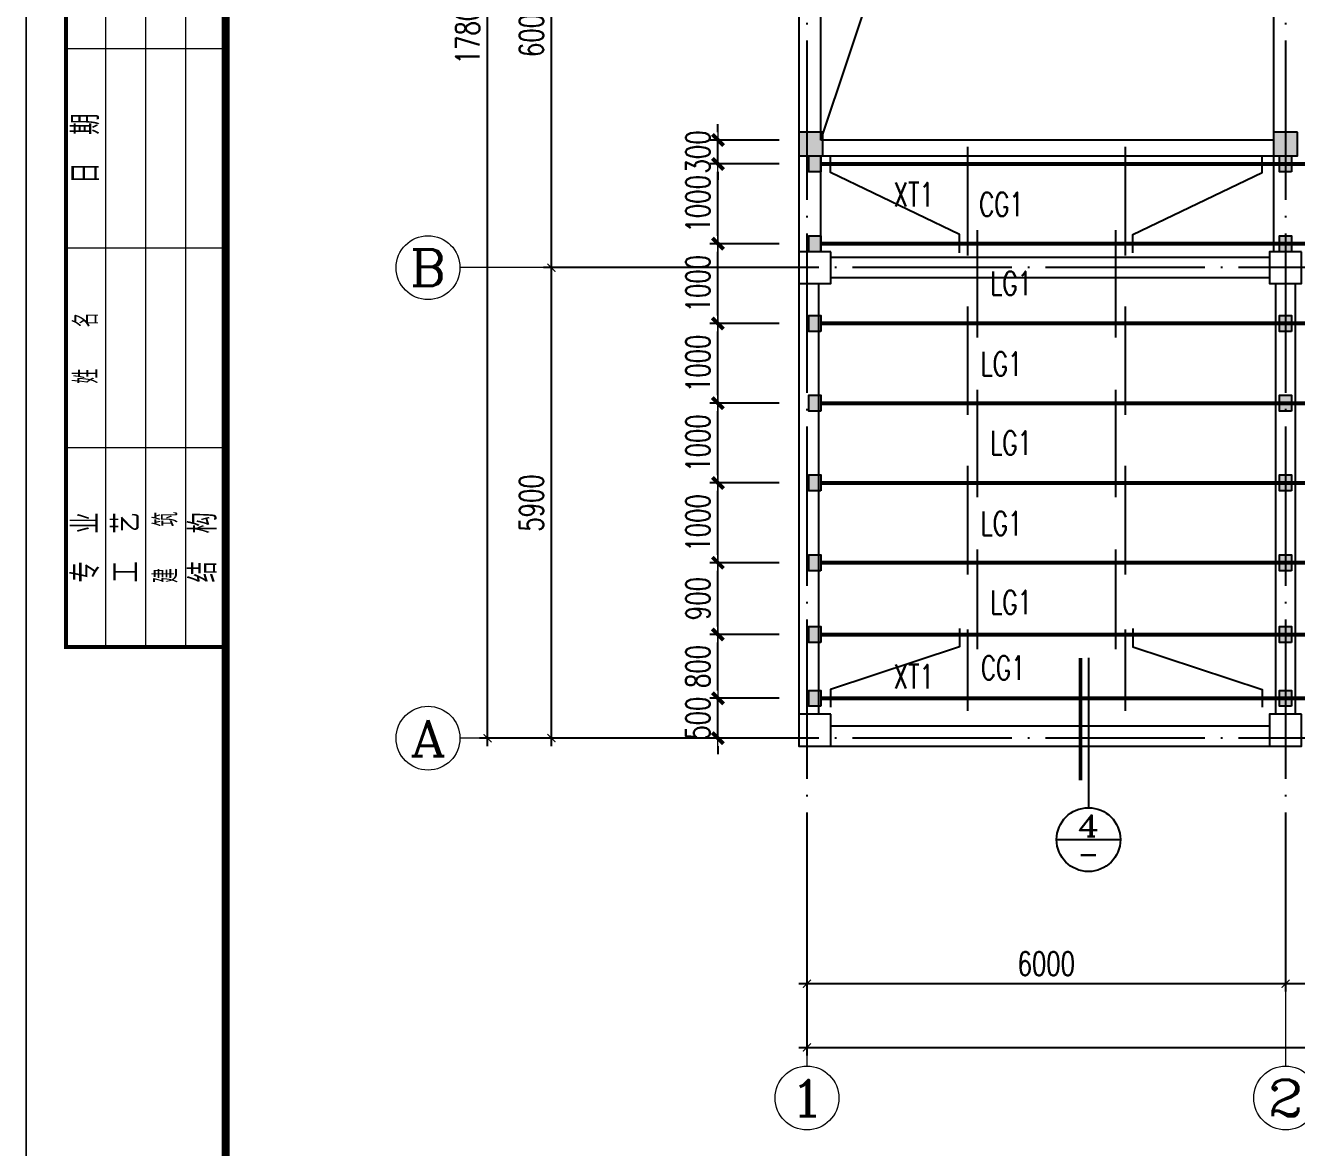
# Model space of a CAD drawing. Extents: x -21254 to 860439, y -324318 to 454338.
# Drawn here: x 716720 to 732654, y -170161 to -156091 of the extents above; entities that cross this region are included whole.
import ezdxf
from ezdxf.enums import TextEntityAlignment as Align

# ---------------------------------------------------------------- set-up
doc = ezdxf.new("R2010")
doc.units = 0
doc.header["$LTSCALE"] = 1000
doc.header["$MEASUREMENT"] = 0
doc.linetypes.add('DOTE', pattern=[2.42, 2, -0.2, 0.02, -0.2])
doc.layers.get('0').update_dxf_attribs({"linetype": 'CONTINUOUS'})
doc.layers.get('Defpoints').update_dxf_attribs({"linetype": 'CONTINUOUS', "lineweight": 5})
for name, color, linetype in [('AXIS_TEXT', 7, 'CONTINUOUS'), ('BEAM_CON', 4, 'CONTINUOUS'), ('BEAM_CONT', 4, 'CONTINUOUS'), ('COLU', 7, 'CONTINUOUS'), ('COLU_HATCH', 251, 'CONTINUOUS'), ('DIM_LIANG', 3, 'CONTINUOUS'), ('DIMENSION', 3, 'CONTINUOUS'), ('DOTE', 1, 'DOTE'), ('hole', 7, 'CONTINUOUS'), ('REIN', 1, 'CONTINUOUS')]:
    doc.layers.add(name, color=color, linetype=linetype)
doc.layers.add('DIM', color=3, linetype='CONTINUOUS', lineweight=5)
doc.layers.add('FRAME', color=3, linetype='CONTINUOUS', lineweight=5)
doc.styles.add('_TCH_AXIS', font='COMPLEX', dxfattribs={"bigfont": 'GBCBIG'})
doc.styles.add('COMPLEX', font='COMPLEX')
doc.styles.add('DXFS', font='txt.shx', dxfattribs={"width": 0.65, "bigfont": 'dxfs.shx'})
doc.styles.add('TSSD_Dimension', font='TXT.shx', dxfattribs={"width": 0.7, "bigfont": 'hztxt.shx'})
doc.dimstyles.new('TSSD_100_100$0', dxfattribs={"dimtxt": 300, "dimasz": 100, "dimexe": 100, "dimexo": 250, "dimgap": 100, "dimtad": 1, "dimdec": 0, "dimzin": 0, "dimdsep": 46, "dimtxsty": 'TSSD_Dimension', "dimblk1": '_tsdbk', "dimblk2": '_tsdbk', "dimsah": 1, "dimcen": 0, "dimdle": 100, "dimclrt": 7, "dimadec": 1, "dimazin": 0, "dimtfac": 1, "dimtdec": 0, "dimtix": 1, "dimtmove": 2, "dimatfit": 3, "dimldrblk": '_tsdbk', "dimfxl": 100, "dimtolj": 1, "dimtzin": 0, "dimarcsym": 0})

# ---------------------------------------------------------------- blocks, each defined once
blk = doc.blocks.new('_ARCHTICK')
at = {"color": 0, "linetype": 'ByBlock', "const_width": 0.15}
blk.add_lwpolyline([(-0.5, -0.5), (0.5, 0.5)], dxfattribs=at)
blk = doc.blocks.new('*D2067')
at = {"layer": 'Defpoints', "color": 0, "ltscale": 0.5, "transparency": 16777216}
for p in [(723313, -159128), (726416, -159128), (726416, -165028)]:
    blk.add_point(p, dxfattribs=at)
at = {"layer": 'DIM', "color": 0, "lineweight": -2, "ltscale": 0.5, "transparency": 16777216}
for p, q in [((726166, -159128), (723213, -159128)), ((723313, -165128), (723313, -159028)), ((726166, -165028), (723213, -165028))]:
    blk.add_line(p, q, dxfattribs=at)
at = {"layer": 'DIM', "color": 0, "lineweight": -2, "ltscale": 0.5, "transparency": 16777216, "xscale": 100, "yscale": 100, "zscale": 100}
for p, rotation in [((723313, -159128), 90), ((723313, -165028), 270)]:
    blk.add_blockref('_ARCHTICK', p, dxfattribs=dict(at, rotation=rotation))
at = {"layer": 'DIM', "color": 3, "ltscale": 0.5, "transparency": 16777216, "insert": (723063, -162078), "char_height": 300, "attachment_point": 5, "rotation": 90, "style": 'TSSD_Dimension'}
blk.add_mtext('\\A1;5900', dxfattribs=at)
blk = doc.blocks.new('*D2068')
at = {"layer": 'Defpoints', "color": 0, "ltscale": 0.5, "transparency": 16777216}
for p in [(723313, -153128), (726416, -153128), (726416, -159128)]:
    blk.add_point(p, dxfattribs=at)
at = {"layer": 'DIM', "color": 0, "lineweight": -2, "ltscale": 0.5, "transparency": 16777216}
for p, q in [((723313, -159228), (723313, -153028)), ((726166, -153128), (723213, -153128)), ((726166, -159128), (723213, -159128))]:
    blk.add_line(p, q, dxfattribs=at)
at = {"layer": 'DIM', "color": 0, "lineweight": -2, "ltscale": 0.5, "transparency": 16777216, "xscale": 100, "yscale": 100, "zscale": 100}
for p, rotation in [((723313, -153128), 90), ((723313, -159128), 270)]:
    blk.add_blockref('_ARCHTICK', p, dxfattribs=dict(at, rotation=rotation))
at = {"layer": 'DIM', "color": 3, "ltscale": 0.5, "transparency": 16777216, "insert": (723063, -156128), "char_height": 300, "attachment_point": 5, "rotation": 90, "style": 'TSSD_Dimension'}
blk.add_mtext('\\A1;6000', dxfattribs=at)
blk = doc.blocks.new('*D2070')
at = {"layer": 'Defpoints', "color": 0, "ltscale": 0.5, "transparency": 16777216}
for p in [(722513, -147228), (726416, -147228), (726416, -165028)]:
    blk.add_point(p, dxfattribs=at)
at = {"layer": 'DIM', "color": 0, "lineweight": -2, "ltscale": 0.5, "transparency": 16777216}
for p, q in [((726166, -147228), (722413, -147228)), ((722513, -165128), (722513, -147128)), ((726166, -165028), (722413, -165028))]:
    blk.add_line(p, q, dxfattribs=at)
at = {"layer": 'DIM', "color": 0, "lineweight": -2, "ltscale": 0.5, "transparency": 16777216, "xscale": 100, "yscale": 100, "zscale": 100}
for p, rotation in [((722513, -147228), 90), ((722513, -165028), 270)]:
    blk.add_blockref('_ARCHTICK', p, dxfattribs=dict(at, rotation=rotation))
at = {"layer": 'DIM', "color": 3, "ltscale": 0.5, "transparency": 16777216, "insert": (722263, -156128), "char_height": 300, "attachment_point": 5, "rotation": 90, "style": 'TSSD_Dimension'}
blk.add_mtext('\\A1;17800', dxfattribs=at)
blk = doc.blocks.new('*D2078')
at = {"layer": 'Defpoints', "color": 0, "ltscale": 0.5, "transparency": 16777216}
for p in [(726516, -166271), (732516, -166271), (732516, -168105)]:
    blk.add_point(p, dxfattribs=at)
at = {"layer": 'DIM', "color": 0, "lineweight": -2, "ltscale": 0.5, "transparency": 16777216}
for p, q in [((726516, -166521), (726516, -168205)), ((732516, -166521), (732516, -168205)), ((726416, -168105), (732616, -168105))]:
    blk.add_line(p, q, dxfattribs=at)
at = {"layer": 'DIM', "color": 0, "lineweight": -2, "ltscale": 0.5, "transparency": 16777216, "xscale": 100, "yscale": 100, "zscale": 100, "rotation": 180}
blk.add_blockref('_ARCHTICK', (726516, -168105), dxfattribs=at)
at = {"layer": 'DIM', "color": 0, "lineweight": -2, "ltscale": 0.5, "transparency": 16777216, "xscale": 100, "yscale": 100, "zscale": 100}
blk.add_blockref('_ARCHTICK', (732516, -168105), dxfattribs=at)
at = {"layer": 'DIM', "color": 3, "ltscale": 0.5, "transparency": 16777216, "insert": (729516, -167855), "char_height": 300, "attachment_point": 5, "style": 'TSSD_Dimension'}
blk.add_mtext('\\A1;6000', dxfattribs=at)
blk = doc.blocks.new('*D2079')
at = {"layer": 'Defpoints', "color": 0, "ltscale": 0.5, "transparency": 16777216}
for p in [(732516, -166271), (738516, -166271), (738516, -168105)]:
    blk.add_point(p, dxfattribs=at)
at = {"layer": 'DIM', "color": 0, "lineweight": -2, "ltscale": 0.5, "transparency": 16777216}
for p, q in [((732516, -166521), (732516, -168205)), ((738516, -166521), (738516, -168205)), ((732416, -168105), (738616, -168105))]:
    blk.add_line(p, q, dxfattribs=at)
at = {"layer": 'DIM', "color": 0, "lineweight": -2, "ltscale": 0.5, "transparency": 16777216, "xscale": 100, "yscale": 100, "zscale": 100, "rotation": 180}
blk.add_blockref('_ARCHTICK', (732516, -168105), dxfattribs=at)
at = {"layer": 'DIM', "color": 0, "lineweight": -2, "ltscale": 0.5, "transparency": 16777216, "xscale": 100, "yscale": 100, "zscale": 100}
blk.add_blockref('_ARCHTICK', (738516, -168105), dxfattribs=at)
at = {"layer": 'DIM', "color": 3, "ltscale": 0.5, "transparency": 16777216, "insert": (735516, -167855), "char_height": 300, "attachment_point": 5, "style": 'TSSD_Dimension'}
blk.add_mtext('\\A1;6000', dxfattribs=at)
blk = doc.blocks.new('*D2084')
at = {"layer": 'Defpoints', "color": 0, "ltscale": 0.5, "transparency": 16777216}
for p in [(726516, -166271), (761816, -166271), (761816, -168905)]:
    blk.add_point(p, dxfattribs=at)
at = {"layer": 'DIM', "color": 0, "lineweight": -2, "ltscale": 0.5, "transparency": 16777216}
for p, q in [((726516, -166521), (726516, -169005)), ((761816, -166521), (761816, -169005)), ((726416, -168905), (761916, -168905))]:
    blk.add_line(p, q, dxfattribs=at)
at = {"layer": 'DIM', "color": 0, "lineweight": -2, "ltscale": 0.5, "transparency": 16777216, "xscale": 100, "yscale": 100, "zscale": 100, "rotation": 180}
blk.add_blockref('_ARCHTICK', (726516, -168905), dxfattribs=at)
at = {"layer": 'DIM', "color": 0, "lineweight": -2, "ltscale": 0.5, "transparency": 16777216, "xscale": 100, "yscale": 100, "zscale": 100}
blk.add_blockref('_ARCHTICK', (761816, -168905), dxfattribs=at)
at = {"layer": 'DIM', "color": 3, "ltscale": 0.5, "transparency": 16777216, "insert": (744166, -168655), "char_height": 300, "attachment_point": 5, "style": 'TSSD_Dimension'}
blk.add_mtext('\\A1;35300', dxfattribs=at)
blk = doc.blocks.new('_AXISO')
blk.add_circle((0, 0), 0.5)
at = {"layer": 'AXIS_TEXT', "style": 'COMPLEX', "width": 1.041667}
blk.add_attdef('A', text='', height=0.56, dxfattribs=at).set_placement((-0.25, -0.28), (0.25, -0.28), align=Align.FIT)
blk = doc.blocks.new('BW-21951805', base_point=(627287, -142803))
at = {"layer": 'COLU_HATCH'}
for points in [[(627587, -142503), (627287, -142503), (627287, -142803), (627587, -142803)], [(633537, -142503), (633237, -142503), (633237, -142803), (633537, -142803)]]:
    blk.add_hatch(color=256, dxfattribs=at).paths.add_polyline_path(points)
at = {"layer": 'COLU'}
for points in [[(627587, -142503), (627287, -142503), (627287, -142803), (627587, -142803)], [(633537, -142503), (633237, -142503), (633237, -142803), (633537, -142803)]]:
    blk.add_lwpolyline(points, close=True, dxfattribs=at)
blk = doc.blocks.new('BW-22657803', base_point=(499356, -128729))
at = {"layer": 'COLU_HATCH'}
for points in [[(499506, -122029), (499356, -122029), (499356, -121829), (499506, -121829)], [(499506, -123029), (499356, -123029), (499356, -122829), (499506, -122829)], [(499506, -124029), (499356, -124029), (499356, -123829), (499506, -123829)], [(499506, -125029), (499356, -125029), (499356, -124829), (499506, -124829)], [(499506, -126029), (499356, -126029), (499356, -125829), (499506, -125829)], [(499506, -127029), (499356, -127029), (499356, -126829), (499506, -126829)], [(499506, -127929), (499356, -127929), (499356, -127729), (499506, -127729)], [(499506, -128729), (499356, -128729), (499356, -128529), (499506, -128529)]]:
    blk.add_hatch(color=256, dxfattribs=at).paths.add_polyline_path(points)
at = {"layer": 'COLU'}
for points in [[(499506, -122029), (499356, -122029), (499356, -121829), (499506, -121829)], [(499506, -123029), (499356, -123029), (499356, -122829), (499506, -122829)], [(499506, -124029), (499356, -124029), (499356, -123829), (499506, -123829)], [(499506, -125029), (499356, -125029), (499356, -124829), (499506, -124829)], [(499506, -126029), (499356, -126029), (499356, -125829), (499506, -125829)], [(499506, -127029), (499356, -127029), (499356, -126829), (499506, -126829)], [(499506, -127929), (499356, -127929), (499356, -127729), (499506, -127729)], [(499506, -128729), (499356, -128729), (499356, -128529), (499506, -128529)]]:
    blk.add_lwpolyline(points, close=True, dxfattribs=at)
blk = doc.blocks.new('_tsdbk')
blk.add_line((-1, 0), (1.5, 0))
at = {"const_width": 0.5}
blk.add_lwpolyline([(-0.7, -0.7), (0.7, 0.7)], dxfattribs=at)
blk = doc.blocks.new('*D2092')
at = {"layer": 'Defpoints', "color": 0, "transparency": 16777216}
for p in [(725400, -164528), (726416, -164528), (726416, -165028)]:
    blk.add_point(p, dxfattribs=at)
at = {"layer": 'DIM', "color": 0, "lineweight": -2, "transparency": 16777216}
for p, q in [((725400, -164428), (725400, -164328)), ((726166, -164528), (725300, -164528)), ((725400, -165028), (725400, -164528)), ((726166, -165028), (725300, -165028)), ((725400, -165128), (725400, -165228))]:
    blk.add_line(p, q, dxfattribs=at)
at = {"layer": 'DIM', "color": 0, "lineweight": -2, "transparency": 16777216, "xscale": 100, "yscale": 100, "zscale": 100}
for p, rotation in [((725400, -164528), 269.9999999999999), ((725400, -165028), 89.99999999999993)]:
    blk.add_blockref('_tsdbk', p, dxfattribs=dict(at, rotation=rotation))
at = {"layer": 'DIM', "color": 7, "transparency": 16777216, "insert": (725150, -164778), "char_height": 300, "attachment_point": 5, "rotation": 90, "style": 'TSSD_Dimension'}
blk.add_mtext('\\A1;500', dxfattribs=at)
blk = doc.blocks.new('*D2093')
at = {"layer": 'Defpoints', "color": 0, "transparency": 16777216}
for p in [(725400, -163728), (726416, -163728), (726416, -164528)]:
    blk.add_point(p, dxfattribs=at)
at = {"layer": 'DIM', "color": 0, "lineweight": -2, "transparency": 16777216}
for p, q in [((726166, -163728), (725300, -163728)), ((725400, -164428), (725400, -163828)), ((726166, -164528), (725300, -164528))]:
    blk.add_line(p, q, dxfattribs=at)
at = {"layer": 'DIM', "color": 0, "lineweight": -2, "transparency": 16777216, "xscale": 100, "yscale": 100, "zscale": 100}
for p, rotation in [((725400, -163728), 89.99999999999994), ((725400, -164528), 269.9999999999999)]:
    blk.add_blockref('_tsdbk', p, dxfattribs=dict(at, rotation=rotation))
at = {"layer": 'DIM', "color": 7, "transparency": 16777216, "insert": (725150, -164128), "char_height": 300, "attachment_point": 5, "rotation": 90, "style": 'TSSD_Dimension'}
blk.add_mtext('\\A1;800', dxfattribs=at)
blk = doc.blocks.new('*D2094')
at = {"layer": 'Defpoints', "color": 0, "transparency": 16777216}
for p in [(725400, -162828), (726416, -162828), (726416, -163728)]:
    blk.add_point(p, dxfattribs=at)
at = {"layer": 'DIM', "color": 0, "lineweight": -2, "transparency": 16777216}
for p, q in [((726166, -162828), (725300, -162828)), ((725400, -163628), (725400, -162928)), ((726166, -163728), (725300, -163728))]:
    blk.add_line(p, q, dxfattribs=at)
at = {"layer": 'DIM', "color": 0, "lineweight": -2, "transparency": 16777216, "xscale": 100, "yscale": 100, "zscale": 100}
for p, rotation in [((725400, -162828), 89.99999999999994), ((725400, -163728), 269.9999999999999)]:
    blk.add_blockref('_tsdbk', p, dxfattribs=dict(at, rotation=rotation))
at = {"layer": 'DIM', "color": 7, "transparency": 16777216, "insert": (725150, -163278), "char_height": 300, "attachment_point": 5, "rotation": 90, "style": 'TSSD_Dimension'}
blk.add_mtext('\\A1;900', dxfattribs=at)
blk = doc.blocks.new('*D2095')
at = {"layer": 'Defpoints', "color": 0, "transparency": 16777216}
for p in [(725400, -161828), (726416, -161828), (726416, -162828)]:
    blk.add_point(p, dxfattribs=at)
at = {"layer": 'DIM', "color": 0, "lineweight": -2, "transparency": 16777216}
for p, q in [((726166, -161828), (725300, -161828)), ((725400, -162728), (725400, -161928)), ((726166, -162828), (725300, -162828))]:
    blk.add_line(p, q, dxfattribs=at)
at = {"layer": 'DIM', "color": 0, "lineweight": -2, "transparency": 16777216, "xscale": 100, "yscale": 100, "zscale": 100}
for p, rotation in [((725400, -161828), 89.99999999999994), ((725400, -162828), 269.9999999999999)]:
    blk.add_blockref('_tsdbk', p, dxfattribs=dict(at, rotation=rotation))
at = {"layer": 'DIM', "color": 7, "transparency": 16777216, "insert": (725150, -162328), "char_height": 300, "attachment_point": 5, "rotation": 90, "style": 'TSSD_Dimension'}
blk.add_mtext('\\A1;1000', dxfattribs=at)
blk = doc.blocks.new('*D2096')
at = {"layer": 'Defpoints', "color": 0, "transparency": 16777216}
for p in [(725400, -160828), (726416, -160828), (726416, -161828)]:
    blk.add_point(p, dxfattribs=at)
at = {"layer": 'DIM', "color": 0, "lineweight": -2, "transparency": 16777216}
for p, q in [((726166, -160828), (725300, -160828)), ((725400, -161728), (725400, -160928)), ((726166, -161828), (725300, -161828))]:
    blk.add_line(p, q, dxfattribs=at)
at = {"layer": 'DIM', "color": 0, "lineweight": -2, "transparency": 16777216, "xscale": 100, "yscale": 100, "zscale": 100}
for p, rotation in [((725400, -160828), 89.99999999999994), ((725400, -161828), 269.9999999999999)]:
    blk.add_blockref('_tsdbk', p, dxfattribs=dict(at, rotation=rotation))
at = {"layer": 'DIM', "color": 7, "transparency": 16777216, "insert": (725150, -161328), "char_height": 300, "attachment_point": 5, "rotation": 90, "style": 'TSSD_Dimension'}
blk.add_mtext('\\A1;1000', dxfattribs=at)
blk = doc.blocks.new('*D2097')
at = {"layer": 'Defpoints', "color": 0, "transparency": 16777216}
for p in [(725400, -159828), (726416, -159828), (726416, -160828)]:
    blk.add_point(p, dxfattribs=at)
at = {"layer": 'DIM', "color": 0, "lineweight": -2, "transparency": 16777216}
for p, q in [((726166, -159828), (725300, -159828)), ((725400, -160728), (725400, -159928)), ((726166, -160828), (725300, -160828))]:
    blk.add_line(p, q, dxfattribs=at)
at = {"layer": 'DIM', "color": 0, "lineweight": -2, "transparency": 16777216, "xscale": 100, "yscale": 100, "zscale": 100}
for p, rotation in [((725400, -159828), 89.99999999999994), ((725400, -160828), 269.9999999999999)]:
    blk.add_blockref('_tsdbk', p, dxfattribs=dict(at, rotation=rotation))
at = {"layer": 'DIM', "color": 7, "transparency": 16777216, "insert": (725150, -160328), "char_height": 300, "attachment_point": 5, "rotation": 90, "style": 'TSSD_Dimension'}
blk.add_mtext('\\A1;1000', dxfattribs=at)
blk = doc.blocks.new('*D2098')
at = {"layer": 'Defpoints', "color": 0, "transparency": 16777216}
for p in [(725400, -158828), (726416, -158828), (726416, -159828)]:
    blk.add_point(p, dxfattribs=at)
at = {"layer": 'DIM', "color": 0, "lineweight": -2, "transparency": 16777216}
for p, q in [((726166, -158828), (725300, -158828)), ((725400, -159728), (725400, -158928)), ((726166, -159828), (725300, -159828))]:
    blk.add_line(p, q, dxfattribs=at)
at = {"layer": 'DIM', "color": 0, "lineweight": -2, "transparency": 16777216, "xscale": 100, "yscale": 100, "zscale": 100}
for p, rotation in [((725400, -158828), 89.99999999999994), ((725400, -159828), 269.9999999999999)]:
    blk.add_blockref('_tsdbk', p, dxfattribs=dict(at, rotation=rotation))
at = {"layer": 'DIM', "color": 7, "transparency": 16777216, "insert": (725150, -159328), "char_height": 300, "attachment_point": 5, "rotation": 90, "style": 'TSSD_Dimension'}
blk.add_mtext('\\A1;1000', dxfattribs=at)
blk = doc.blocks.new('*D2099')
at = {"layer": 'Defpoints', "color": 0, "transparency": 16777216}
for p in [(725400, -157828), (726416, -157828), (726416, -158828)]:
    blk.add_point(p, dxfattribs=at)
at = {"layer": 'DIM', "color": 0, "lineweight": -2, "transparency": 16777216}
for p, q in [((726166, -157828), (725300, -157828)), ((725400, -158728), (725400, -157928)), ((726166, -158828), (725300, -158828))]:
    blk.add_line(p, q, dxfattribs=at)
at = {"layer": 'DIM', "color": 0, "lineweight": -2, "transparency": 16777216, "xscale": 100, "yscale": 100, "zscale": 100}
for p, rotation in [((725400, -157828), 89.99999999999994), ((725400, -158828), 269.9999999999999)]:
    blk.add_blockref('_tsdbk', p, dxfattribs=dict(at, rotation=rotation))
at = {"layer": 'DIM', "color": 7, "transparency": 16777216, "insert": (725150, -158328), "char_height": 300, "attachment_point": 5, "rotation": 90, "style": 'TSSD_Dimension'}
blk.add_mtext('\\A1;1000', dxfattribs=at)
blk = doc.blocks.new('*D2100')
at = {"layer": 'Defpoints', "color": 0, "transparency": 16777216}
for p in [(725400, -157528), (726416, -157528), (726416, -157828)]:
    blk.add_point(p, dxfattribs=at)
at = {"layer": 'DIM', "color": 0, "lineweight": -2, "transparency": 16777216}
for p, q in [((725400, -157428), (725400, -157328)), ((726166, -157528), (725300, -157528)), ((725400, -157828), (725400, -157528)), ((726166, -157828), (725300, -157828)), ((725400, -157928), (725400, -158028))]:
    blk.add_line(p, q, dxfattribs=at)
at = {"layer": 'DIM', "color": 0, "lineweight": -2, "transparency": 16777216, "xscale": 100, "yscale": 100, "zscale": 100}
for p, rotation in [((725400, -157528), 269.9999999999999), ((725400, -157828), 89.99999999999993)]:
    blk.add_blockref('_tsdbk', p, dxfattribs=dict(at, rotation=rotation))
at = {"layer": 'DIM', "color": 7, "transparency": 16777216, "insert": (725150, -157678), "char_height": 300, "attachment_point": 5, "rotation": 90, "style": 'TSSD_Dimension'}
blk.add_mtext('\\A1;300', dxfattribs=at)
blk = doc.blocks.new('索引号')
at = {"layer": 'DIMENSION'}
blk.add_line((0, 0), (800, 0), dxfattribs=at)
blk.add_circle((400, 0), 400, dxfattribs=at)
at = {"layer": 'DIMENSION', "style": 'COMPLEX'}
for tag, width, p, p2 in [('1', 2.333333, (264, 40), (536, 40)), ('-', 1.166667, (264, -312), (536, -312))]:
    blk.add_attdef(tag, text='', height=272, dxfattribs=dict(at, width=width)).set_placement(p, p2, align=Align.FIT)
blk = doc.blocks.new('BW-43091906', base_point=(-152259, 7688, 0))
at = {"layer": 'FRAME'}
for points, const_width in [([(-152259, 49688), (-152259, 7688), (-92859, 7688), (-92859, 49688)], 20), ([(-149759, 48688), (-149759, 8688), (-93859, 8688), (-93859, 48688)], 100)]:
    blk.add_lwpolyline(points, close=True, dxfattribs=dict(at, const_width=const_width))
at = {"layer": 'FRAME', "const_width": 50}
blk.add_lwpolyline([(-149759, 48688), (-151759, 48688), (-151759, 26188), (-149759, 26188)], dxfattribs=at)
at = {"layer": 'FRAME'}
for points in [[(-151259, 26188), (-151259, 48688)], [(-150759, 26188), (-150759, 48688)], [(-150259, 26188), (-150259, 48688)], [(-149759, 33688), (-151759, 33688)], [(-149759, 31188), (-151759, 31188)], [(-149759, 28688), (-151759, 28688)]]:
    blk.add_lwpolyline(points, dxfattribs=at)
at = {"layer": 'FRAME', "char_height": 300, "attachment_point": 5, "rotation": 90, "style": 'DXFS'}
for s, insert, width in [('{\\f宋体|b0|i0|c134|p2;日\\Ftxt.shx,dxfs.shx|c134;  \\f宋体|b0|i0|c134|p2;期\\P}', (-151509, 32438), 1132.5), ('姓   名', (-151509, 29938), 1185), ('{\\f宋体|b0|i0|c134|p2;专\\Ftxt.shx,dxfs.shx|c134;  \\f宋体|b0|i0|c134|p2;业\\P}', (-151509, 27438), 1203.38), ('{\\f宋体|b0|i0|c134|p2;工\\Ftxt.shx,dxfs.shx|c134;  \\f宋体|b0|i0|c134|p2;艺\\P}', (-151009, 27438), 1177.12), ('建   筑', (-150509, 27438), 1206), ('{\\f宋体|b0|i0|c134|p2;结\\Ftxt.shx,dxfs.shx|c134;  \\f宋体|b0|i0|c134|p2;构\\P}', (-150039, 27438), 1192.88)]:
    blk.add_mtext(s, dxfattribs=dict(at, insert=insert, width=width))

msp = doc.modelspace()

# ---------------------------------------------------------------- linework, layer by layer
at = {"layer": 'BEAM_CON'}
for p, q in [((728528.779, -157614.946), (728528.779, -158975.468)), ((730503.884, -157614.946), (730503.884, -158975.468)), ((728650.116, -158660.068), (728650.116, -160004.863)), ((730382.547, -158660.068), (730382.547, -160004.863)), ((728528.779, -159614.946), (728528.779, -160975.468)), ((730503.884, -159614.946), (730503.884, -160975.468)), ((728650.116, -160660.068), (728650.116, -162004.863)), ((730382.547, -160660.068), (730382.547, -162004.863)), ((728528.779, -161614.946), (728528.779, -162975.468)), ((730503.884, -161614.946), (730503.884, -162975.468)), ((728650.116, -162660.068), (728650.116, -163910.95)), ((730382.547, -162660.068), (730382.547, -163910.95)), ((728528.779, -163665.003), (728528.779, -164685.738)), ((730503.884, -163665.003), (730503.884, -164685.738))]:
    msp.add_line(p, q, dxfattribs=at)
for points in [[(728429.546, -158943.186), (728429.546, -158712.629), (726811.445, -157937.099), (726811.445, -157718.716)], [(730603.117, -158943.186), (730603.117, -158712.629), (732221.219, -157937.099), (732221.219, -157718.716)], [(728429.546, -163651.145), (728429.546, -163881.702), (726811.445, -164418.716), (726811.445, -164637.099)], [(730603.117, -163651.145), (730603.117, -163881.702), (732221.219, -164418.716), (732221.219, -164637.099)]]:
    msp.add_lwpolyline(points, dxfattribs=at)
at = {"layer": 'BEAM_CONT'}
for p, q in [((726416.332, -153327.907), (726416.331, -158927.907)), ((726691.319, -157527.907), (726691.324, -154727.907)), ((732366.332, -154727.907), (732366.332, -157527.907)), ((732366.332, -157527.907), (726691.319, -157527.907)), ((726691.319, -157727.907), (732366.332, -157727.907)), ((726691.33, -158927.907), (726691.319, -157727.907)), ((732366.332, -157727.907), (732366.332, -158927.907)), ((732316.332, -159002.907), (726816.332, -159002.907)), ((726416.332, -159327.907), (726416.332, -164727.907)), ((726666.332, -164727.907), (726666.332, -159327.907)), ((726816.332, -159252.907), (732316.332, -159252.907)), ((732391.332, -159327.907), (732391.332, -164725.914)), ((732641.332, -164725.914), (732641.332, -159327.907)), ((732316.332, -164877.907), (726816.332, -164877.907)), ((726816.332, -165127.907), (732316.332, -165127.907))]:
    msp.add_line(p, q, dxfattribs=at)
at = {"layer": 'COLU'}
for points in [[(726816.332, -158927.907), (726416.332, -158927.907), (726416.332, -159327.907), (726816.332, -159327.907)], [(732716.332, -158927.907), (732316.332, -158927.907), (732316.332, -159327.907), (732716.332, -159327.907)], [(726816.332, -164727.907), (726416.332, -164727.907), (726416.332, -165127.907), (726816.332, -165127.907)], [(732716.332, -164725.914), (732316.332, -164725.914), (732316.332, -165125.914), (732716.332, -165125.914)]]:
    msp.add_lwpolyline(points, close=True, dxfattribs=at)
at = {"layer": 'DIM', "ltscale": 0.5}
for p, q in [((725234.552, -159127.907), (722166.697, -159127.907)), ((725234.552, -165027.907), (722166.697, -165027.907)), ((726516.332, -166270.731), (726516.332, -169139.408)), ((732516.332, -166270.731), (732516.332, -169139.408))]:
    msp.add_line(p, q, dxfattribs=at)
at = {"layer": 'DIMENSION'}
msp.add_line((730045.309, -164021.372), (730045.309, -165899.211), dxfattribs=at)
at = {"layer": 'DIMENSION', "const_width": 50}
msp.add_lwpolyline([(729945.309, -164021.372), (729945.309, -165554.639)], dxfattribs=at)
at = {"layer": 'DOTE', "linetype": 'DOTE'}
for p, q in [((726516.332, -146598.953), (726516.332, -166520.731)), ((732516.332, -146598.953), (732516.332, -166520.731)), ((762965.816, -159127.907), (724984.552, -159127.907)), ((762965.816, -165027.907), (724984.552, -165027.907))]:
    msp.add_line(p, q, dxfattribs=at)
at = {"layer": 'hole'}
msp.add_lwpolyline([(726691.319, -157527.907), (727391.319, -155427.907), (732366.332, -154727.907)], dxfattribs=at)
at = {"layer": 'REIN', "const_width": 50}
for points in [[(726691.321, -157827.907), (750516.332, -157827.907)], [(726691.321, -158827.907), (750516.332, -158827.907)], [(726691.321, -159827.907), (750516.332, -159827.907)], [(726691.321, -160827.907), (750516.332, -160827.907)], [(726691.321, -161827.907), (750516.332, -161827.907)], [(726691.321, -162827.907), (750516.332, -162827.907)], [(726691.321, -163727.907), (750516.332, -163727.907)], [(726691.321, -164527.907), (750516.332, -164527.907)]]:
    msp.add_lwpolyline(points, dxfattribs=at)

# ---------------------------------------------------------------- block references
at = {"layer": 'DIM', "ltscale": 0.5}
ref = msp.add_blockref('_AXISO', (721766.697, -159127.907), dxfattribs=dict(at, xscale=800, yscale=800, zscale=800))
ref.add_attrib('A', 'B', dxfattribs={"layer": 'AXIS_TEXT', "height": 452.548, "style": '_TCH_AXIS', "width": 1.235294}).set_placement((721540.423, -159354.181), (721992.971, -159354.181), align=Align.FIT)
ref = msp.add_blockref('_AXISO', (721766.697, -165027.907), dxfattribs=dict(at, xscale=800, yscale=800, zscale=800))
ref.add_attrib('A', 'A', dxfattribs={"layer": 'AXIS_TEXT', "height": 452.548, "style": '_TCH_AXIS', "width": 1.166667}).set_placement((721540.423, -165254.181), (721992.971, -165254.181), align=Align.FIT)
ref = msp.add_blockref('_AXISO', (726516.332, -169539.408), dxfattribs=dict(at, xscale=800, yscale=800, zscale=800))
ref.add_attrib('A', '1', dxfattribs={"layer": 'AXIS_TEXT', "height": 452.548, "style": '_TCH_AXIS', "width": 2.333333}).set_placement((726290.058, -169765.683), (726742.606, -169765.683), align=Align.FIT)
ref = msp.add_blockref('_AXISO', (732516.332, -169539.408), dxfattribs=dict(at, xscale=800, yscale=800, zscale=800))
ref.add_attrib('A', '2', dxfattribs={"layer": 'AXIS_TEXT', "height": 452.548, "style": '_TCH_AXIS', "width": 1.5}).set_placement((732290.058, -169765.683), (732742.606, -169765.683), align=Align.FIT)
at = {"layer": 'DIM_LIANG'}
for name, p in [('BW-21951805', (726416.331, -157727.907)), ('BW-22657803', (726541.321, -164627.907)), ('BW-22657803', (732441.332, -164627.907))]:
    msp.add_blockref(name, p, dxfattribs=at)
at = {"layer": 'DIMENSION'}
msp.add_blockref('BW-43091906', (716729.754, -182385.877, 0), dxfattribs=at)
ref = msp.add_blockref('索引号', (729645.309, -166299.211), dxfattribs=at)
ref.add_attrib('-', '-', dxfattribs={"height": 272, "style": 'COMPLEX', "width": 1.166667}).set_placement((729909.309, -166611.211), (730181.309, -166611.211), align=Align.FIT)
ref.add_attrib('1', '4', dxfattribs={"height": 272, "style": 'COMPLEX', "width": 1.3125}).set_placement((729909.309, -166259.211), (730181.309, -166259.211), align=Align.FIT)

# ---------------------------------------------------------------- texts
at = {"layer": 'DIM_LIANG', "style": 'DXFS', "width": 0.7}
for s, p in [('XT1', (727855.554, -158361.175)), ('CG1', (728953.644, -158484.573)), ('LG1', (729074.981, -159474.874)), ('LG1', (728953.644, -160484.573)), ('LG1', (729074.981, -161474.874)), ('LG1', (728953.644, -162484.573)), ('LG1', (729074.981, -163474.874)), ('XT1', (727855.554, -164404.563)), ('CG1', (728975.485, -164295.607))]:
    msp.add_text(s, height=300, dxfattribs=at).set_placement(p, align=Align.CENTER)

# ---------------------------------------------------------------- dimensions: what is measured, and where the dimension line sits
at = {"layer": 'DIM', "ltscale": 0.5}
for p1, p2, distance, picture, middle in [((726416.331, -165027.907), (726416.331, -147227.907), 3903.371, '*D2070', (722262.96, -156127.907)), ((726416.331, -159127.907), (726416.331, -153127.907), 3103.371, '*D2068', (723062.96, -156127.907)), ((726416.331, -165027.907), (726416.331, -159127.907), 3103.371, '*D2067', (723062.96, -162077.907)), ((726516.332, -166270.731), (732516.332, -166270.731), -1834.155, '*D2078', (729516.332, -167854.885)), ((726516.332, -166270.731), (761816.332, -166270.731), -2634.155, '*D2084', (744166.332, -168654.885)), ((732516.332, -166270.731), (738516.332, -166270.731), -1834.155, '*D2079', (735516.332, -167854.885))]:
    dim = msp.add_aligned_dim(p1=p1, p2=p2, distance=distance, dimstyle='TSSD_100_100$0', override={"dimblk": 'ARCHTICK', "dimsah": 0, "dimclrt": 3, "dimadec": 0, "dimfxl": 1}, dxfattribs=at)
    dim.commit()
    dim.dimension.update_dxf_attribs({"geometry": picture, "text_midpoint": middle})
at = {"layer": 'DIM'}
for base, p1, p2, picture, middle in [((725399.849, -157527.907), (726416.331, -157827.907), (726416.331, -157527.907), '*D2100', (725149.849, -157677.907)), ((725399.849, -157827.907), (726416.331, -158827.907), (726416.331, -157827.907), '*D2099', (725149.849, -158327.907)), ((725399.849, -158827.907), (726416.331, -159827.907), (726416.331, -158827.907), '*D2098', (725149.849, -159327.907)), ((725399.849, -159827.907), (726416.331, -160827.907), (726416.331, -159827.907), '*D2097', (725149.849, -160327.907)), ((725399.849, -160827.907), (726416.331, -161827.907), (726416.331, -160827.907), '*D2096', (725149.849, -161327.907)), ((725399.849, -161827.907), (726416.331, -162827.907), (726416.331, -161827.907), '*D2095', (725149.849, -162327.907)), ((725399.849, -162827.907), (726416.331, -163727.907), (726416.331, -162827.907), '*D2094', (725149.849, -163277.907)), ((725399.849, -163727.907), (726416.331, -164527.907), (726416.331, -163727.907), '*D2093', (725149.849, -164127.907)), ((725399.849, -164527.907), (726416.331, -165027.907), (726416.331, -164527.907), '*D2092', (725149.849, -164777.907))]:
    dim = msp.add_linear_dim(base=base, p1=p1, p2=p2, angle=90, dimstyle='TSSD_100_100$0', dxfattribs=at)
    dim.commit()
    dim.dimension.update_dxf_attribs({"geometry": picture, "text_midpoint": middle})

doc.saveas('drawing.dxf')
